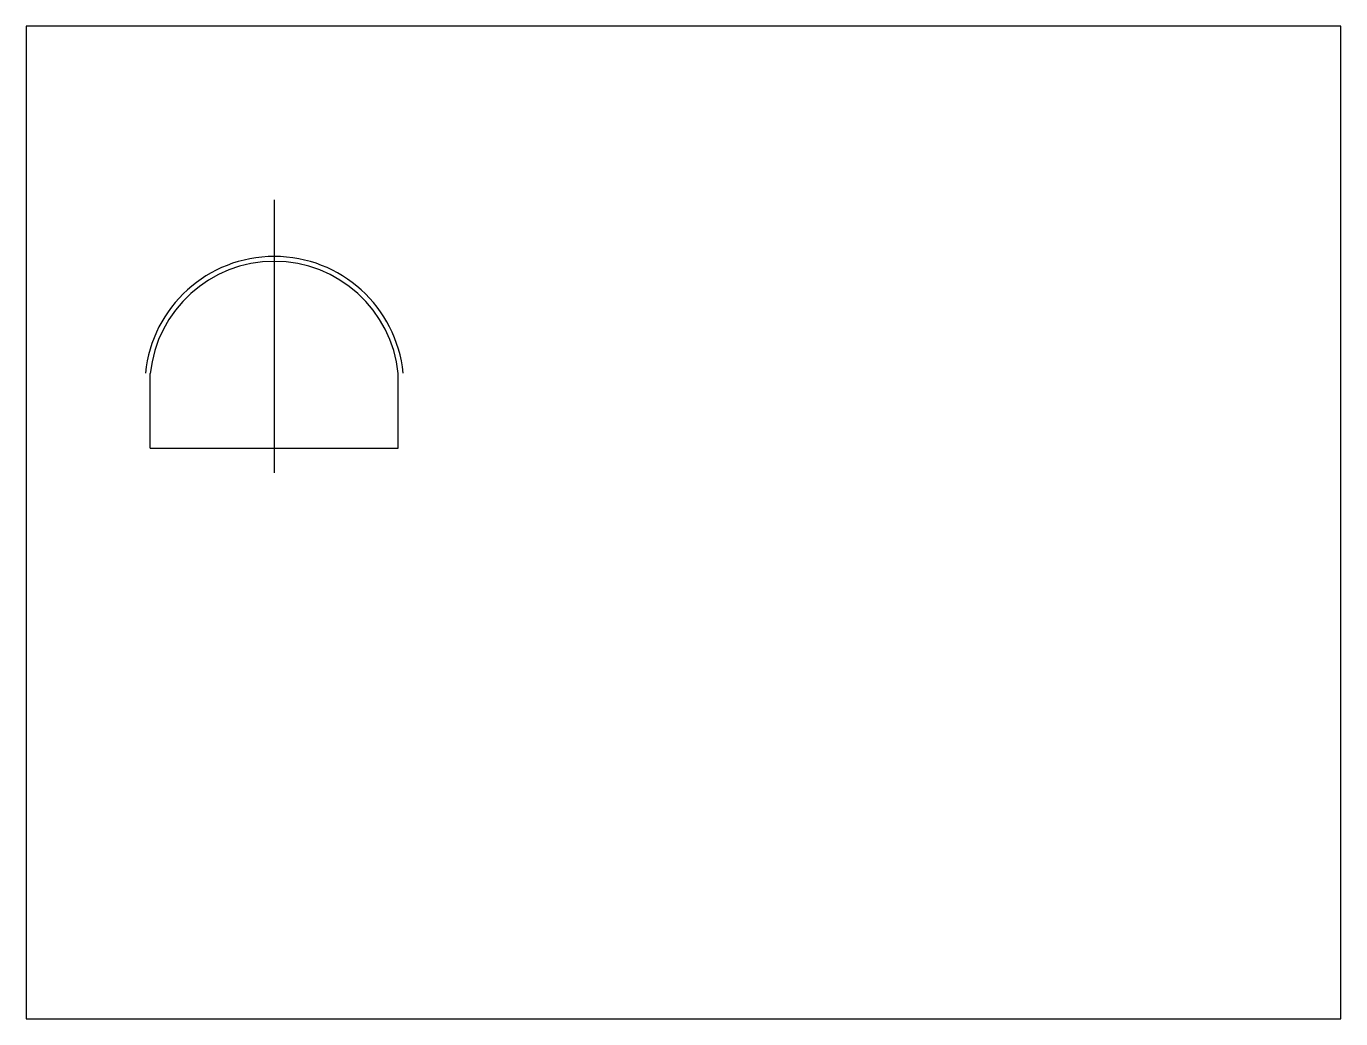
# Model space of a CAD drawing. Header units: millimetres. Extents: x 25 to 290, y 5 to 205.
import ezdxf

# ---------------------------------------------------------------- set-up
doc = ezdxf.new("R2010")
doc.units = ezdxf.units.MM

msp = doc.modelspace()

# ---------------------------------------------------------------- linework, layer by layer
for p, q in [((290, 205), (25, 205)), ((25, 205), (25, 5)), ((290, 5), (290, 205)), ((75, 170), (75, 115)), ((50, 120), (50, 135)), ((100, 120), (100, 135)), ((50, 120), (100, 120)), ((25, 5), (290, 5))]:
    msp.add_line(p, q)
for radius in [26.12, 25.12]:
    msp.add_arc((75, 132.5), radius, 5.7106, 174.2894)

doc.saveas('drawing.dxf')
